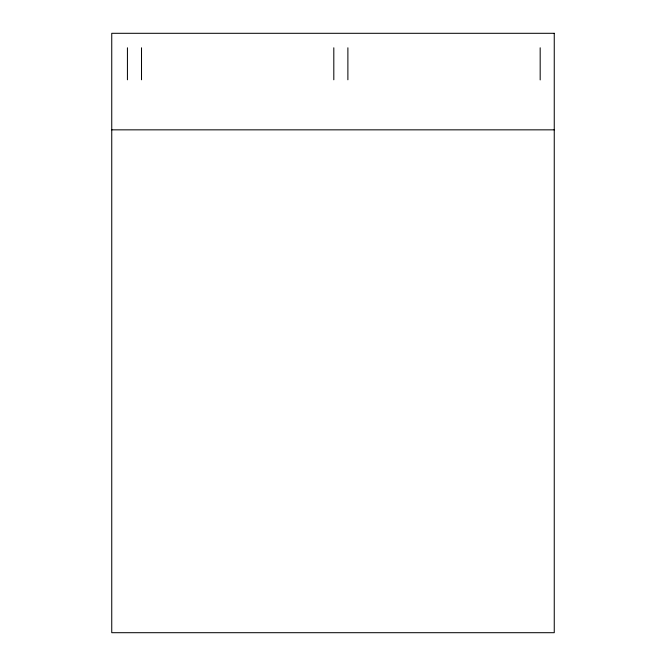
<?xml version="1.0" encoding="UTF-8"?>
<svg xmlns="http://www.w3.org/2000/svg" width="666" height="666" viewBox="0 0 666 666"><rect width="100%" height="100%" fill="white"/><g stroke="black" fill="none" stroke-linecap="round" stroke-linejoin="round"><path stroke-width="1" d="M111.746 129.845L554.254 129.845M540.176 47.785L540.176 79.92M347.885 47.785L347.885 79.795M333.808 47.785L333.808 79.795M141.517 47.785L141.517 79.795M127.431 47.785L127.431 79.795M554.254 33.3L111.746 33.3L111.746 632.7L554.254 632.7L554.254 33.3"/></g></svg>
